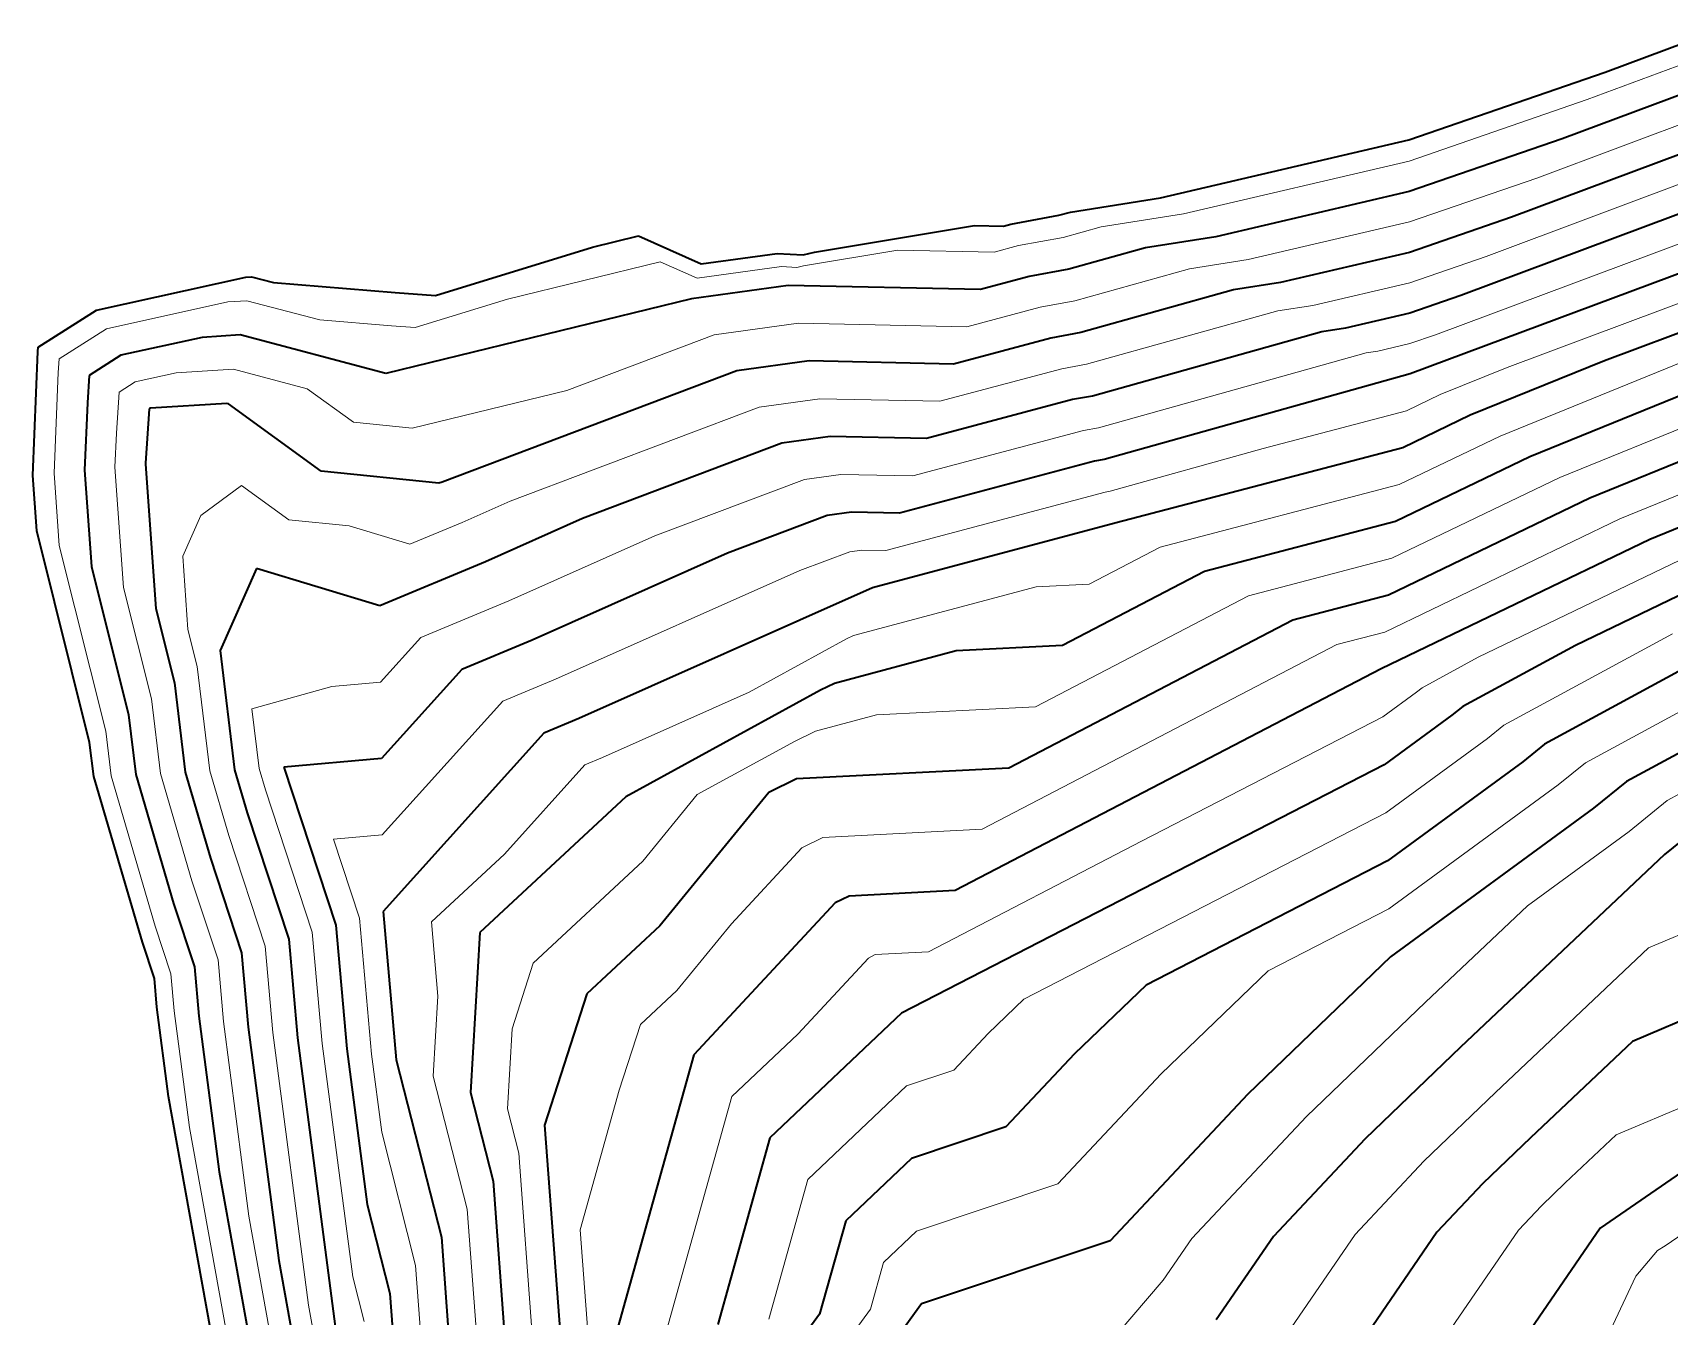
# Model space of a CAD drawing. Header units: millimetres. Extents: x -859836 to 307983, y -308065 to 649894.
# Drawn here: x -216059 to -159304, y 327061 to 371571 of the extents above; entities that cross this region are included whole.
import ezdxf

# ---------------------------------------------------------------- set-up
doc = ezdxf.new("R2010")
doc.units = ezdxf.units.MM
for name, color, linetype, lineweight in [('C-TOPO', 7, 'Continuous', 9), ('C-TOPO-MAJR', 7, 'Continuous', 35), ('C-TOPO-MINR', 7, 'Continuous', 9)]:
    doc.layers.add(name, color=color, linetype=linetype, lineweight=lineweight)

msp = doc.modelspace()

# ---------------------------------------------------------------- linework, layer by layer
at = {"layer": 'C-TOPO', "lineweight": 35}
for p, q in [((-161531, 370202), (-157869, 371571)), ((-168331, 367855), (-161531, 370202)), ((-176943, 365845), (-168331, 367855)), ((-180074, 365351), (-176943, 365845)), ((-182141, 364935), (-180472, 365240)), ((-180472, 365240), (-180074, 365351)), ((-196642, 364139), (-195053, 364528)), ((-195053, 364528), (-192881, 363553)), ((-188946, 363959), (-183396, 364888)), ((-183396, 364888), (-182395, 364867)), ((-182395, 364867), (-182141, 364935)), ((-202087, 362458), (-196642, 364139)), ((-192881, 363553), (-190242, 363918)), ((-190242, 363918), (-189345, 363867)), ((-189345, 363867), (-188946, 363959)), ((-213850, 361953), (-208669, 363098)), ((-208669, 363098), (-208471, 363111)), ((-208471, 363111), (-207713, 362910)), ((-207713, 362910), (-203487, 362565)), ((-203487, 362565), (-202087, 362458)), ((-215867, 360663), (-213850, 361953)), ((-216059, 356222), (-215877, 360521)), ((-215877, 360521), (-215867, 360663)), ((-215922, 354303), (-216059, 356222)), ((-214085, 346963), (-215922, 354303)), ((-213942, 345774), (-214085, 346963)), ((-212255, 340031), (-213942, 345774)), ((-211840, 338771), (-212255, 340031)), ((-211753, 337785), (-211840, 338771)), ((-211346, 334681), (-211753, 337785)), ((-209664, 325354), (-211346, 334681))]:
    msp.add_line(p, q, dxfattribs=at)
at = {"layer": 'C-TOPO-MAJR'}
for p, q in [((-156654, 370272), (-163024, 367891)), ((-155226, 368744), (-164779, 365173)), ((-163024, 367891), (-168322, 366063)), ((-153797, 367216), (-166535, 362455)), ((-168322, 366063), (-175033, 364497)), ((-152368, 365688), (-168291, 359737)), ((-164779, 365173), (-168311, 363954)), ((-175033, 364497), (-177472, 364112)), ((-177472, 364112), (-180124, 363371)), ((-168311, 363954), (-172785, 362910)), ((-150939, 364161), (-161554, 360193)), ((-180124, 363371), (-181501, 363119)), ((-189864, 362810), (-193215, 362348)), ((-183191, 362668), (-189864, 362810)), ((-181501, 363119), (-183191, 362668)), ((-172785, 362910), (-174412, 362653)), ((-193215, 362348), (-203810, 359753)), ((-174412, 362653), (-179715, 361172)), ((-166535, 362455), (-168301, 361846)), ((-168301, 361846), (-170538, 361324)), ((-210188, 361007), (-213004, 360385)), ((-208863, 361090), (-210188, 361007)), ((-203810, 359753), (-208863, 361090)), ((-180748, 360983), (-184127, 360082)), ((-179715, 361172), (-180748, 360983)), ((-171351, 361195), (-179306, 358972)), ((-170538, 361324), (-171351, 361195)), ((-148081, 361105), (-162058, 355433)), ((-154818, 360649), (-164136, 356868)), ((-213004, 360385), (-214101, 359684)), ((-191646, 359841), (-201856, 355985)), ((-189133, 360188), (-191646, 359841)), ((-184127, 360082), (-189133, 360188)), ((-161554, 360193), (-166213, 358303)), ((-214101, 359684), (-214164, 358738)), ((-168291, 359737), (-178897, 356773)), ((-214164, 358738), (-214263, 356402)), ((-209325, 358713), (-211975, 358547)), ((-209265, 358697), (-209325, 358713)), ((-206053, 356372), (-209265, 358697)), ((-179995, 358847), (-185064, 357495)), ((-179306, 358972), (-179995, 358847)), ((-212022, 358532), (-212149, 356641)), ((-212009, 358540), (-212022, 358532)), ((-211975, 358547), (-212009, 358540)), ((-166213, 358303), (-168542, 357180)), ((-188401, 357566), (-190076, 357335)), ((-185064, 357495), (-188401, 357566)), ((-150662, 357780), (-159980, 353999)), ((-190076, 357335), (-196992, 354723)), ((-168542, 357180), (-178489, 354574)), ((-212149, 356641), (-212150, 356613)), ((-212150, 356613), (-211793, 351606)), ((-179242, 356710), (-186001, 354909)), ((-178897, 356773), (-179242, 356710)), ((-164136, 356868), (-168794, 354623)), ((-214263, 356402), (-214025, 353064)), ((-201981, 355955), (-206053, 356372)), ((-201856, 355985), (-201981, 355955)), ((-162058, 355433), (-169045, 352067)), ((-196992, 354723), (-200358, 353225)), ((-188507, 354829), (-191965, 353523)), ((-187669, 354944), (-188507, 354829)), ((-186001, 354909), (-187669, 354944)), ((-178489, 354574), (-186938, 352322)), ((-168794, 354623), (-175425, 352886)), ((-159980, 353999), (-169297, 349510)), ((-214025, 353064), (-212736, 347913)), ((-200358, 353225), (-204025, 351700)), ((-191965, 353523), (-198736, 350509)), ((-208297, 352991), (-209561, 350149)), ((-204025, 351700), (-208297, 352991)), ((-175425, 352886), (-180348, 350324)), ((-157903, 352564), (-162561, 350320)), ((-186938, 352322), (-197115, 347793)), ((-169045, 352067), (-172361, 351198)), ((-211793, 351606), (-211148, 349031)), ((-172361, 351198), (-182208, 346073)), ((-155825, 351130), (-163626, 346904)), ((-198736, 350509), (-201181, 349492)), ((-180348, 350324), (-184031, 350133)), ((-162561, 350320), (-166461, 348207)), ((-209561, 350149), (-209064, 346014)), ((-184031, 350133), (-188255, 349007)), ((-201181, 349492), (-203968, 346401)), ((-169297, 349510), (-184068, 341822)), ((-211148, 349031), (-210776, 345930)), ((-188736, 348772), (-195493, 345077)), ((-188255, 349007), (-188736, 348772)), ((-212736, 347913), (-212487, 345846)), ((-166461, 348207), (-166841, 347900)), ((-197115, 347793), (-198337, 347284)), ((-166841, 347900), (-169189, 346180)), ((-156890, 347714), (-160790, 345602)), ((-198337, 347284), (-203911, 341101)), ((-163626, 346904), (-164385, 346290)), ((-203968, 346401), (-207352, 346099)), ((-164385, 346290), (-169081, 342851)), ((-212487, 345846), (-211173, 341371)), ((-210776, 345930), (-209899, 342947)), ((-209064, 346014), (-208626, 344523)), ((-207352, 346099), (-205546, 340621)), ((-189573, 345692), (-190535, 345221)), ((-182208, 346073), (-189573, 345692)), ((-169189, 346180), (-185928, 337572)), ((-195493, 345077), (-200558, 340373)), ((-190535, 345221), (-194310, 340599)), ((-160790, 345602), (-161928, 344680)), ((-208626, 344523), (-207181, 340140)), ((-161928, 344680), (-168973, 339522)), ((-157954, 344299), (-159472, 343071)), ((-209899, 342947), (-208816, 339660)), ((-169081, 342851), (-177450, 338547)), ((-159472, 343071), (-166547, 336387)), ((-184068, 341822), (-187750, 341632)), ((-211173, 341371), (-210450, 339179)), ((-203911, 341101), (-203456, 335958)), ((-188231, 341396), (-193127, 336121)), ((-187750, 341632), (-188231, 341396)), ((-205546, 340621), (-205166, 336335)), ((-194310, 340599), (-196842, 338247)), ((-207181, 340140), (-206877, 336711)), ((-200558, 340373), (-200881, 334821)), ((-208816, 339660), (-208588, 337088)), ((-168973, 339522), (-173925, 334762)), ((-210450, 339179), (-210298, 337465)), ((-177450, 338547), (-179927, 336167)), ((-155448, 338762), (-160584, 336594)), ((-196842, 338247), (-198306, 333685)), ((-210298, 337465), (-209592, 332066)), ((-185928, 337572), (-190496, 333243)), ((-208588, 337088), (-207528, 328989)), ((-206877, 336711), (-205464, 325913)), ((-160584, 336594), (-164122, 333252)), ((-205166, 336335), (-204460, 330935)), ((-193127, 336121), (-195835, 326423)), ((-179927, 336167), (-182312, 333626)), ((-166547, 336387), (-169849, 333214)), ((-203456, 335958), (-201885, 329799)), ((-154528, 335062), (-161697, 330118)), ((-200881, 334821), (-200096, 331742)), ((-173925, 334762), (-178696, 329680)), ((-198306, 333685), (-197761, 326321)), ((-190496, 333243), (-192302, 326778)), ((-182312, 333626), (-185582, 332530)), ((-169849, 333214), (-173029, 329826)), ((-164122, 333252), (-165773, 331666)), ((-209592, 332066), (-208412, 325521)), ((-185582, 332530), (-187866, 330365)), ((-200096, 331742), (-199686, 326219)), ((-165773, 331666), (-167363, 329972)), ((-204460, 330935), (-203675, 327856)), ((-187866, 330365), (-188769, 327133)), ((-201885, 329799), (-201612, 326117)), ((-173029, 329826), (-175013, 326937)), ((-167363, 329972), (-171330, 324194)), ((-161697, 330118), (-167647, 321451)), ((-178696, 329680), (-185236, 327488)), ((-207528, 328989), (-206938, 325717)), ((-203675, 327856), (-203538, 326015)), ((-185236, 327488), (-187100, 324936)), ((-188769, 327133), (-190011, 325432))]:
    msp.add_line(p, q, dxfattribs=at)
at = {"layer": 'C-TOPO-MINR'}
for p, q in [((-157369, 371036), (-162146, 369250)), ((-155940, 369508), (-163901, 366532)), ((-162146, 369250), (-168327, 367117)), ((-154511, 367980), (-165657, 363814)), ((-168327, 367117), (-176156, 365290)), ((-163901, 366532), (-168317, 365009)), ((-153082, 366452), (-167413, 361096)), ((-176156, 365290), (-179003, 364841)), ((-168317, 365009), (-173909, 363703)), ((-180329, 364470), (-181878, 364187)), ((-179003, 364841), (-180329, 364470)), ((-151653, 364925), (-164922, 359965)), ((-186059, 364033), (-189324, 363486)), ((-182722, 363962), (-186059, 364033)), ((-181878, 364187), (-182722, 363962)), ((-165657, 363814), (-168306, 362900)), ((-194296, 363630), (-199593, 362333)), ((-193019, 363057), (-194296, 363630)), ((-190087, 363462), (-193019, 363057)), ((-189559, 363432), (-190087, 363462)), ((-189324, 363486), (-189559, 363432)), ((-175942, 363383), (-179920, 362271)), ((-173909, 363703), (-175942, 363383)), ((-168306, 362900), (-171662, 362117)), ((-209295, 362237), (-213501, 361308)), ((-208632, 362279), (-209295, 362237)), ((-206106, 361610), (-208632, 362279)), ((-199593, 362333), (-202797, 361344)), ((-179920, 362271), (-181124, 362051)), ((-171662, 362117), (-172882, 361924)), ((-203620, 361407), (-206106, 361610)), ((-181124, 362051), (-183659, 361375)), ((-172882, 361924), (-179511, 360072)), ((-213501, 361308), (-215140, 360260)), ((-202797, 361344), (-203620, 361407)), ((-192431, 361095), (-197536, 359167)), ((-189498, 361499), (-192431, 361095)), ((-183659, 361375), (-189498, 361499)), ((-167413, 361096), (-168296, 360792)), ((-169821, 360466), (-179102, 357873)), ((-169414, 360530), (-169821, 360466)), ((-168296, 360792), (-169414, 360530)), ((-158186, 360421), (-165174, 357585)), ((-151449, 360877), (-163097, 356151)), ((-215140, 360260), (-215172, 359787)), ((-209094, 359902), (-211082, 359777)), ((-206538, 359225), (-209094, 359902)), ((-180371, 359915), (-184596, 358789)), ((-179511, 360072), (-180371, 359915)), ((-164922, 359965), (-167252, 359020)), ((-215172, 359787), (-215320, 356296)), ((-212506, 359462), (-213061, 359108)), ((-211082, 359777), (-212506, 359462)), ((-149372, 359442), (-161019, 354716)), ((-213061, 359108), (-213157, 357690)), ((-204932, 358063), (-206538, 359225)), ((-197536, 359167), (-202896, 357854)), ((-188767, 358877), (-190861, 358588)), ((-184596, 358789), (-188767, 358877)), ((-167252, 359020), (-168416, 358459)), ((-190861, 358588), (-199506, 355323)), ((-168416, 358459), (-173390, 357156)), ((-213157, 357690), (-213207, 356508)), ((-202896, 357854), (-204932, 358063)), ((-179618, 357778), (-185533, 356202)), ((-179102, 357873), (-179618, 357778)), ((-165174, 357585), (-168668, 355902)), ((-173390, 357156), (-178693, 355674)), ((-213207, 356508), (-212909, 352335)), ((-215320, 356296), (-215141, 353793)), ((-208820, 355873), (-210234, 354826)), ((-207175, 354682), (-208820, 355873)), ((-189292, 356082), (-194479, 354123)), ((-188035, 356255), (-189292, 356082)), ((-185533, 356202), (-188035, 356255)), ((-168668, 355902), (-176957, 353730)), ((-163097, 356151), (-168920, 353345)), ((-199506, 355323), (-201168, 354584)), ((-178865, 355642), (-186469, 353615)), ((-178693, 355674), (-178865, 355642)), ((-210234, 354826), (-210858, 353422)), ((-205090, 354468), (-207175, 354682)), ((-202980, 353830), (-205090, 354468)), ((-201168, 354584), (-202980, 353830)), ((-161019, 354716), (-169171, 350788)), ((-215141, 353793), (-213529, 347354)), ((-194479, 354123), (-199547, 351867)), ((-187303, 353633), (-187722, 353575)), ((-186469, 353615), (-187303, 353633)), ((-176957, 353730), (-179419, 352449)), ((-210858, 353422), (-210677, 350878)), ((-187722, 353575), (-189451, 352922)), ((-168920, 353345), (-173893, 352042)), ((-158942, 353282), (-165929, 349915)), ((-189451, 352922), (-197925, 349151)), ((-212909, 352335), (-211942, 348472)), ((-181260, 352354), (-187596, 350665)), ((-173893, 352042), (-181278, 348198)), ((-179419, 352449), (-181260, 352354)), ((-199547, 351867), (-202603, 350596)), ((-210677, 350878), (-210354, 349590)), ((-169171, 350788), (-170829, 350354)), ((-202603, 350596), (-203997, 349050)), ((-187837, 350547), (-191216, 348699)), ((-187596, 350665), (-187837, 350547)), ((-170829, 350354), (-183138, 343948)), ((-159193, 350725), (-165043, 347556)), ((-165929, 349915), (-167879, 348858)), ((-210354, 349590), (-209920, 345972)), ((-203997, 349050), (-205689, 348900)), ((-197925, 349151), (-199759, 348388)), ((-156358, 349422), (-162208, 346253)), ((-205689, 348900), (-208456, 348124)), ((-191216, 348699), (-196304, 346435)), ((-168069, 348705), (-169243, 347845)), ((-167879, 348858), (-168069, 348705)), ((-211942, 348472), (-211631, 345888)), ((-208456, 348124), (-208208, 346057)), ((-199759, 348388), (-203940, 343751)), ((-186802, 347913), (-188914, 347350)), ((-181278, 348198), (-186802, 347913)), ((-213529, 347354), (-213343, 345803)), ((-188914, 347350), (-189636, 346996)), ((-169243, 347845), (-177612, 343541)), ((-165043, 347556), (-165613, 347095)), ((-189636, 346996), (-193014, 345149)), ((-165613, 347095), (-169135, 344516)), ((-196304, 346435), (-196915, 346181)), ((-162208, 346253), (-163157, 345485)), ((-213343, 345803), (-211810, 340583)), ((-211631, 345888), (-210536, 342159)), ((-209920, 345972), (-209262, 343735)), ((-208208, 346057), (-207989, 345311)), ((-196915, 346181), (-199702, 343089)), ((-157422, 346007), (-159372, 344950)), ((-207989, 345311), (-206363, 340380)), ((-193014, 345149), (-194902, 342838)), ((-163157, 345485), (-169027, 341186)), ((-169135, 344516), (-181689, 338059)), ((-159372, 344950), (-160700, 343875)), ((-183138, 343948), (-188662, 343662)), ((-209262, 343735), (-207998, 339900)), ((-203940, 343751), (-205632, 343600)), ((-205632, 343600), (-204729, 340861)), ((-188662, 343662), (-189383, 343309)), ((-177612, 343541), (-184998, 339697)), ((-160700, 343875), (-164222, 341296)), ((-199702, 343089), (-202235, 340737)), ((-194902, 342838), (-198700, 339310)), ((-189383, 343309), (-191831, 340671)), ((-210536, 342159), (-209633, 339420)), ((-169027, 341186), (-173211, 339034)), ((-164222, 341296), (-167760, 337954)), ((-211810, 340583), (-211268, 338939)), ((-204729, 340861), (-204311, 336146)), ((-202235, 340737), (-202007, 338165)), ((-191831, 340671), (-193718, 338360)), ((-157460, 340916), (-160028, 339832)), ((-206363, 340380), (-206022, 336523)), ((-209633, 339420), (-209443, 337277)), ((-207998, 339900), (-207732, 336900)), ((-187080, 339484), (-189527, 336846)), ((-186839, 339602), (-187080, 339484)), ((-184998, 339697), (-186839, 339602)), ((-160028, 339832), (-165335, 334820)), ((-211268, 338939), (-211154, 337653)), ((-198700, 339310), (-199432, 337029)), ((-173211, 339034), (-176926, 335464)), ((-193718, 338360), (-194985, 337184)), ((-202007, 338165), (-202168, 335390)), ((-181689, 338059), (-182927, 336869)), ((-167760, 337954), (-171887, 333988)), ((-211154, 337653), (-210624, 333604)), ((-209443, 337277), (-208560, 330527)), ((-194985, 337184), (-195716, 334903)), ((-207732, 336900), (-206496, 327451)), ((-199432, 337029), (-199594, 334253)), ((-189527, 336846), (-191811, 334682)), ((-182927, 336869), (-184120, 335599)), ((-206022, 336523), (-204962, 328424)), ((-204311, 336146), (-203958, 333447)), ((-184120, 335599), (-185755, 335051)), ((-176926, 335464), (-180504, 331653)), ((-202168, 335390), (-200991, 330770)), ((-195716, 334903), (-197071, 330054)), ((-185755, 335051), (-189181, 331804)), ((-191811, 334682), (-194068, 326601)), ((-165335, 334820), (-167811, 332440)), ((-158572, 334440), (-161141, 333356)), ((-199594, 334253), (-199201, 332713)), ((-171887, 333988), (-175862, 329753)), ((-210624, 333604), (-209148, 325423)), ((-203958, 333447), (-202780, 328827)), ((-161141, 333356), (-162909, 331685)), ((-154068, 333211), (-159445, 329503)), ((-199201, 332713), (-198724, 326270)), ((-167811, 332440), (-170196, 329899)), ((-189181, 331804), (-190535, 326955)), ((-180504, 331653), (-185409, 330009)), ((-162909, 331685), (-163735, 330892)), ((-163735, 330892), (-164530, 330045)), ((-208560, 330527), (-207675, 325619)), ((-200991, 330770), (-200649, 326168)), ((-197071, 330054), (-196798, 326372)), ((-185409, 330009), (-186551, 328926)), ((-175862, 329753), (-176854, 328308)), ((-170196, 329899), (-173171, 325565)), ((-164530, 330045), (-169488, 322823)), ((-159716, 329343), (-160466, 328454)), ((-159445, 329503), (-159716, 329343)), ((-202780, 328827), (-202575, 326066)), ((-186551, 328926), (-187002, 327310)), ((-204962, 328424), (-204569, 326884)), ((-176854, 328308), (-182202, 322068)), ((-160466, 328454), (-161343, 326579)), ((-206496, 327451), (-206201, 325815)), ((-187002, 327310), (-188556, 325184))]:
    msp.add_line(p, q, dxfattribs=at)

doc.saveas('drawing.dxf')
